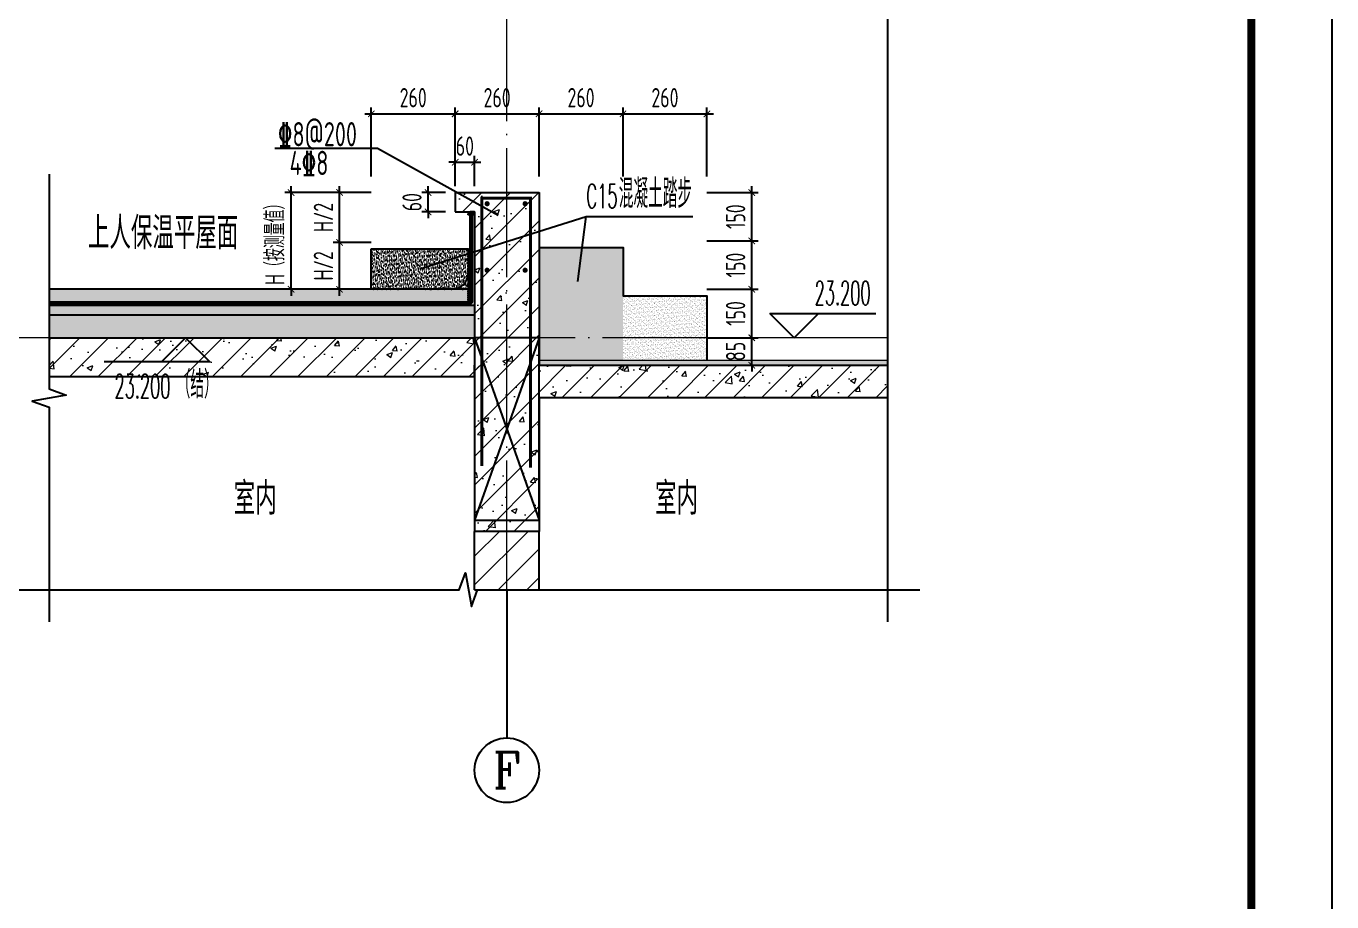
# Model space of a CAD drawing. Extents: x -1058961 to 23600, y -449123 to 2751847.
# Drawn here: x 18243 to 22289, y -22908 to -20195 of the extents above; entities that cross this region are included whole.
import ezdxf
from ezdxf.enums import TextEntityAlignment as Align

# ---------------------------------------------------------------- set-up
doc = ezdxf.new("R2010")
doc.units = 0
doc.header["$LTSCALE"] = 1000
doc.linetypes.add('DASH', pattern=[0.35, 0.25, -0.1])
doc.linetypes.add('DOTE', pattern=[2.42, 2, -0.2, 0.02, -0.2])
doc.layers.get('0').update_dxf_attribs({"linetype": 'CONTINUOUS'})
doc.layers.get('DEFPOINTS').update_dxf_attribs({"linetype": 'CONTINUOUS'})
for name, color, linetype in [('3-屋面构造层', 157, 'CONTINUOUS'), ('A-AXIS_TEXT', 7, 'CONTINUOUS'), ('AXIS', 3, 'CONTINUOUS'), ('DIM', 2, 'CONTINUOUS'), ('DIM_ELEV', 3, 'CONTINUOUS'), ('DIM_IDEN', 67, 'CONTINUOUS'), ('DIM_SYMB', 3, 'CONTINUOUS'), ('PUB_TEXT', 2, 'CONTINUOUS'), ('REIN', 6, 'CONTINUOUS'), ('S-大样-砼线', 7, 'CONTINUOUS'), ('S-引出线', 40, 'CONTINUOUS'), ('TEXT', 2, 'CONTINUOUS'), ('WALL', 5, 'CONTINUOUS'), ('yichutu', 7, 'CONTINUOUS'), ('立面-看线', 251, 'CONTINUOUS')]:
    doc.layers.add(name, color=color, linetype=linetype)
for name, color, linetype, lineweight in [('AXIS_TEXT', 7, 'CONTINUOUS', 20), ('DOTE', 19, 'DOTE', 9), ('PUB_HATCH', 8, 'CONTINUOUS', 9), ('图框', 9, 'CONTINUOUS', 18)]:
    doc.layers.add(name, color=color, linetype=linetype, lineweight=lineweight)
doc.styles.add('_TCH_AXIS', font='COMPLEX', dxfattribs={"bigfont": 'GBCBIG'})
doc.styles.add('_TCH_DIM', font='SIMPLEX.shx', dxfattribs={"width": 0.7, "bigfont": 'GBCBIG.shx'})
doc.styles.add('COMPLEX', font='COMPLEX')
doc.styles.add('DIM_FONT_T3', font='SIMPLEX', dxfattribs={"width": 0.705882, "bigfont": 'GBCBIG'})
doc.styles.add('TSSD_DIMENSION', font='Tssdeng.shx', dxfattribs={"width": 0.7, "bigfont": 'tssdchn.shx'})
doc.styles.add('TSSD_REIN', font='tssdeng.shx', dxfattribs={"width": 0.7, "height": 300, "bigfont": 'tssdchn.shx'})
doc.dimstyles.new('TSSD_20_20', dxfattribs={"dimtxt": 60, "dimasz": 20, "dimexe": 20, "dimexo": 50, "dimgap": 20, "dimtad": 1, "dimdec": 0, "dimzin": 0, "dimdsep": 46, "dimtxsty": 'TSSD_DIMENSION', "dimblk": 'ARCHTICK', "dimblk1": 'ARCHTICK', "dimblk2": 'ARCHTICK', "dimcen": 0, "dimdle": 20, "dimclrt": 7, "dimadec": 0, "dimazin": 0, "dimtfac": 1, "dimtdec": 0, "dimtix": 1, "dimtmove": 2, "dimatfit": 3, "dimfxl": 0, "dimtolj": 1, "dimtzin": 0, "dimarcsym": 0})
pattern_1 = [(45, (-668291.086, 135539.91), (-44.194174, 44.194174), []), (50, (-668291.09, 135539.91), (179.315046, -15.688034), [18.75, -206.25]), (355, (-668291.09, 135539.91), (-34.687833, 188.048033), [15, -165]), (100.4514, (-668276.14, 135538.6), (144.627345, 172.359886), [15.935047, -175.28553]), (46.1842, (-668291.09, 135589.9), (266.81026, -41.379754), [28.125, -309.375]), (96.6356, (-668268.85, 135586.46), (233.66568, 243.52947), [23.90257, -262.92825]), (351.1842, (-668291.1, 135589.9), (233.66549, 243.52965), [22.5, -247.5]), (21, (-668266.09, 135577.41), (149.226763, -100.654723), [18.75, -206.25]), (326, (-668266.09, 135577.41), (60.828833, 181.28751), [15, -165]), (71.4514, (-668253.65, 135569.02), (210.055657, 80.632624), [15.935047, -175.28553]), (37.5, (-668291.086, 135539.91), (3.039964, 83.2234635), [0, -163, 0, -167.5, 0, -165.625]), (7.5, (-668291.09, 135539.91), (65.767384, 98.602928), [0, -95.5, 0, -159.25, 0, -63.125]), (327.5, (-668346.836, 135539.91), (133.455609, -5.638718), [0, -62.5, 0, -195, 0, -258.75]), (317.5, (-668371.84, 135539.91), (145.796542, 25.026246), [0, -81.25, 0, -129.5, 0, -183.75])]

# ---------------------------------------------------------------- blocks, each defined once
blk = doc.blocks.new('GFDDDDRG')
at = {"layer": '图框'}
blk.add_lwpolyline([(923309.8, -107437), (923309.8, -159999.5), (893609.8, -159999.5), (893609.8, -107437)], close=True, dxfattribs=at)
blk.add_lwpolyline([(923309.8, -107437), (923309.8, -159999.5), (893609.8, -159999.5), (893609.8, -107437)], close=True, dxfattribs=at)
at = {"layer": '图框', "const_width": 50}
blk.add_lwpolyline([(894109.8, -159499.5), (922809.8, -159499.5), (922809.8, -108687), (894109.8, -108687)], close=True, dxfattribs=at)
blk = doc.blocks.new('yct-1051-594-26275-14850-25-1002.0')
at = {"layer": 'yichutu', "color": 7}
blk.add_lwpolyline([(0, 0), (0, 14850), (26275, 14850), (26275, 0)], close=True, dxfattribs=at)
blk = doc.blocks.new('_ArchTick')
at = {"color": 0, "linetype": 'ByBlock', "const_width": 0.15}
blk.add_lwpolyline([(-0.5, -0.5), (0.5, 0.5)], dxfattribs=at)
blk = doc.blocks.new('*D2323')
at = {"layer": 'DEFPOINTS', "color": 0}
for p in [(20325.9, -21160.4), (20491.8, -21160.4), (20325.9, -21245.4)]:
    blk.add_point(p, dxfattribs=at)
at = {"layer": 'DIM', "color": 0, "lineweight": -2}
for p, q in [((20375.9, -21160.4), (20511.8, -21160.4)), ((20491.8, -21160.4), (20491.8, -21140.4)), ((20491.8, -21245.4), (20491.8, -21160.4)), ((20375.9, -21245.4), (20511.8, -21245.4)), ((20491.8, -21245.4), (20491.8, -21265.4))]:
    blk.add_line(p, q, dxfattribs=at)
at = {"layer": 'DIM', "color": 0, "lineweight": -2, "xscale": 20, "yscale": 20, "zscale": 20}
for p, rotation in [((20491.8, -21160.4), 270), ((20491.8, -21245.4), 90)]:
    blk.add_blockref('_ArchTick', p, dxfattribs=dict(at, rotation=rotation))
at = {"layer": 'DIM', "color": 7, "insert": (20441.8, -21202.9), "char_height": 60, "attachment_point": 5, "rotation": 90, "style": 'TSSD_DIMENSION'}
blk.add_mtext('\\A1;85', dxfattribs=at)
blk = doc.blocks.new('*D2330')
at = {"layer": 'DEFPOINTS', "color": 0}
for p in [(19064.6, -20710.4), (19363, -20710.4), (19362.9, -21010.4)]:
    blk.add_point(p, dxfattribs=at)
at = {"layer": 'DIM', "color": 0, "lineweight": -2}
for p, q in [((19313, -20710.4), (19044.6, -20710.4)), ((19064.6, -20710.4), (19064.6, -20690.4)), ((19064.6, -21010.4), (19064.6, -20710.4)), ((19312.9, -21010.4), (19044.6, -21010.3)), ((19064.6, -21010.4), (19064.6, -21030.4))]:
    blk.add_line(p, q, dxfattribs=at)
at = {"layer": 'DIM', "color": 0, "lineweight": -2, "xscale": 20, "yscale": 20, "zscale": 20}
for p, rotation in [((19064.6, -20710.4), 269.9914374680386), ((19064.6, -21010.4), 89.99143746803853)]:
    blk.add_blockref('_ArchTick', p, dxfattribs=dict(at, rotation=rotation))
at = {"layer": 'DIM', "color": 7, "insert": (19014.6, -20860.3), "char_height": 60, "attachment_point": 5, "rotation": 89.9914, "style": 'TSSD_DIMENSION'}
blk.add_mtext('\\A1;H（按测量值）', dxfattribs=at)
blk = doc.blocks.new('*D2331')
at = {"layer": 'DEFPOINTS', "color": 0}
for p in [(19214.6, -20710.4), (19363, -20710.4), (19362.9, -20865.4)]:
    blk.add_point(p, dxfattribs=at)
at = {"layer": 'DIM', "color": 0, "lineweight": -2}
for p, q in [((19313, -20710.4), (19194.6, -20710.4)), ((19214.6, -20885.4), (19214.6, -20690.4)), ((19312.9, -20865.4), (19194.6, -20865.4))]:
    blk.add_line(p, q, dxfattribs=at)
at = {"layer": 'DIM', "color": 0, "lineweight": -2, "xscale": 20, "yscale": 20, "zscale": 20}
for p, rotation in [((19214.6, -20710.4), 89.99143746801619), ((19214.6, -20865.4), 269.9914374680162)]:
    blk.add_blockref('_ArchTick', p, dxfattribs=dict(at, rotation=rotation))
at = {"layer": 'DIM', "color": 7, "insert": (19164.6, -20787.9), "char_height": 60, "attachment_point": 5, "rotation": 89.9914, "style": 'TSSD_DIMENSION'}
blk.add_mtext('\\A1;H/2', dxfattribs=at)
blk = doc.blocks.new('*D2332')
at = {"layer": 'DEFPOINTS', "color": 0}
for p in [(19214.6, -20865.4), (19362.9, -20865.4), (19362.9, -21010.4)]:
    blk.add_point(p, dxfattribs=at)
at = {"layer": 'DIM', "color": 0, "lineweight": -2}
for p, q in [((19312.9, -20865.4), (19194.6, -20865.4)), ((19214.6, -21030.4), (19214.6, -20845.4)), ((19312.9, -21010.4), (19194.6, -21010.3))]:
    blk.add_line(p, q, dxfattribs=at)
at = {"layer": 'DIM', "color": 0, "lineweight": -2, "xscale": 20, "yscale": 20, "zscale": 20}
for p, rotation in [((19214.6, -20865.4), 89.99143746803242), ((19214.6, -21010.4), 269.9914374680324)]:
    blk.add_blockref('_ArchTick', p, dxfattribs=dict(at, rotation=rotation))
at = {"layer": 'DIM', "color": 7, "insert": (19164.6, -20937.9), "char_height": 60, "attachment_point": 5, "rotation": 89.9914, "style": 'TSSD_DIMENSION'}
blk.add_mtext('\\A1;H/2', dxfattribs=at)
blk = doc.blocks.new('*D2333')
at = {"layer": 'DEFPOINTS', "color": 0}
for p in [(20352.9, -20466.6), (20092.9, -20710.4), (20352.9, -20710.4)]:
    blk.add_point(p, dxfattribs=at)
at = {"layer": 'DIM', "color": 0, "lineweight": -2}
for p, q in [((20072.9, -20466.6), (20372.9, -20466.6)), ((20092.9, -20660.4), (20092.9, -20446.6)), ((20352.9, -20660.4), (20352.9, -20446.6))]:
    blk.add_line(p, q, dxfattribs=at)
at = {"layer": 'DIM', "color": 0, "lineweight": -2, "xscale": 20, "yscale": 20, "zscale": 20, "rotation": 180}
blk.add_blockref('_ArchTick', (20092.9, -20466.6), dxfattribs=at)
at = {"layer": 'DIM', "color": 0, "lineweight": -2, "xscale": 20, "yscale": 20, "zscale": 20}
blk.add_blockref('_ArchTick', (20352.9, -20466.6), dxfattribs=at)
at = {"layer": 'DIM', "color": 7, "insert": (20222.9, -20416.6), "char_height": 60, "attachment_point": 5, "style": 'TSSD_DIMENSION'}
blk.add_mtext('\\A1;260', dxfattribs=at)
blk = doc.blocks.new('*D2334')
at = {"layer": 'DEFPOINTS', "color": 0}
for p in [(20092.9, -20466.6), (19832.9, -20710.4), (20092.9, -20710.4)]:
    blk.add_point(p, dxfattribs=at)
at = {"layer": 'DIM', "color": 0, "lineweight": -2}
for p, q in [((19812.9, -20466.6), (20112.9, -20466.6)), ((19832.9, -20660.4), (19832.9, -20446.6)), ((20092.9, -20660.4), (20092.9, -20446.6))]:
    blk.add_line(p, q, dxfattribs=at)
at = {"layer": 'DIM', "color": 0, "lineweight": -2, "xscale": 20, "yscale": 20, "zscale": 20, "rotation": 180}
blk.add_blockref('_ArchTick', (19832.9, -20466.6), dxfattribs=at)
at = {"layer": 'DIM', "color": 0, "lineweight": -2, "xscale": 20, "yscale": 20, "zscale": 20}
blk.add_blockref('_ArchTick', (20092.9, -20466.6), dxfattribs=at)
at = {"layer": 'DIM', "color": 7, "insert": (19962.9, -20416.6), "char_height": 60, "attachment_point": 5, "style": 'TSSD_DIMENSION'}
blk.add_mtext('\\A1;260', dxfattribs=at)
blk = doc.blocks.new('*D2335')
at = {"layer": 'DEFPOINTS', "color": 0}
for p in [(19832.9, -20466.6), (19572.9, -20710.4), (19832.9, -20710.4)]:
    blk.add_point(p, dxfattribs=at)
at = {"layer": 'DIM', "color": 0, "lineweight": -2}
for p, q in [((19552.9, -20466.6), (19852.9, -20466.6)), ((19572.9, -20660.4), (19572.9, -20446.6)), ((19832.9, -20660.4), (19832.9, -20446.6))]:
    blk.add_line(p, q, dxfattribs=at)
at = {"layer": 'DIM', "color": 0, "lineweight": -2, "xscale": 20, "yscale": 20, "zscale": 20, "rotation": 180}
blk.add_blockref('_ArchTick', (19572.9, -20466.6), dxfattribs=at)
at = {"layer": 'DIM', "color": 0, "lineweight": -2, "xscale": 20, "yscale": 20, "zscale": 20}
blk.add_blockref('_ArchTick', (19832.9, -20466.6), dxfattribs=at)
at = {"layer": 'DIM', "color": 7, "insert": (19702.9, -20416.6), "char_height": 60, "attachment_point": 5, "style": 'TSSD_DIMENSION'}
blk.add_mtext('\\A1;260', dxfattribs=at)
blk = doc.blocks.new('*D2336')
at = {"layer": 'DEFPOINTS', "color": 0}
for p in [(19572.9, -20466.6), (19312.9, -20710.4), (19572.9, -20710.4)]:
    blk.add_point(p, dxfattribs=at)
at = {"layer": 'DIM', "color": 0, "lineweight": -2}
for p, q in [((19292.9, -20466.6), (19592.9, -20466.6)), ((19312.9, -20660.4), (19312.9, -20446.6)), ((19572.9, -20660.4), (19572.9, -20446.6))]:
    blk.add_line(p, q, dxfattribs=at)
at = {"layer": 'DIM', "color": 0, "lineweight": -2, "xscale": 20, "yscale": 20, "zscale": 20, "rotation": 180}
blk.add_blockref('_ArchTick', (19312.9, -20466.6), dxfattribs=at)
at = {"layer": 'DIM', "color": 0, "lineweight": -2, "xscale": 20, "yscale": 20, "zscale": 20}
blk.add_blockref('_ArchTick', (19572.9, -20466.6), dxfattribs=at)
at = {"layer": 'DIM', "color": 7, "insert": (19442.9, -20416.6), "char_height": 60, "attachment_point": 5, "style": 'TSSD_DIMENSION'}
blk.add_mtext('\\A1;260', dxfattribs=at)
blk = doc.blocks.new('*D2337')
at = {"layer": 'DEFPOINTS', "color": 0}
for p in [(20303, -20710.4), (20491.9, -20710.4), (20303, -20860.4)]:
    blk.add_point(p, dxfattribs=at)
at = {"layer": 'DIM', "color": 0, "lineweight": -2}
for p, q in [((20353, -20710.4), (20511.9, -20710.4)), ((20491.9, -20880.4), (20491.9, -20690.4)), ((20353, -20860.4), (20511.9, -20860.4))]:
    blk.add_line(p, q, dxfattribs=at)
at = {"layer": 'DIM', "color": 0, "lineweight": -2, "xscale": 20, "yscale": 20, "zscale": 20}
for p, rotation in [((20491.9, -20710.4), 89.99143746800853), ((20491.9, -20860.4), 269.9914374680085)]:
    blk.add_blockref('_ArchTick', p, dxfattribs=dict(at, rotation=rotation))
at = {"layer": 'DIM', "color": 7, "insert": (20441.9, -20785.4), "char_height": 60, "attachment_point": 5, "rotation": 89.9914, "style": 'TSSD_DIMENSION'}
blk.add_mtext('\\A1;150', dxfattribs=at)
blk = doc.blocks.new('*D2338')
at = {"layer": 'DEFPOINTS', "color": 0}
for p in [(20303, -20860.4), (20491.9, -20860.4), (20302.9, -21010.4)]:
    blk.add_point(p, dxfattribs=at)
at = {"layer": 'DIM', "color": 0, "lineweight": -2}
for p, q in [((20353, -20860.4), (20511.9, -20860.4)), ((20491.8, -21030.4), (20491.9, -20840.4)), ((20352.9, -21010.4), (20511.8, -21010.4))]:
    blk.add_line(p, q, dxfattribs=at)
at = {"layer": 'DIM', "color": 0, "lineweight": -2, "xscale": 20, "yscale": 20, "zscale": 20}
for p, rotation in [((20491.9, -20860.4), 89.99143746796419), ((20491.8, -21010.4), 269.9914374679641)]:
    blk.add_blockref('_ArchTick', p, dxfattribs=dict(at, rotation=rotation))
at = {"layer": 'DIM', "color": 7, "insert": (20441.8, -20935.4), "char_height": 60, "attachment_point": 5, "rotation": 89.9914, "style": 'TSSD_DIMENSION'}
blk.add_mtext('\\A1;150', dxfattribs=at)
blk = doc.blocks.new('*D2339')
at = {"layer": 'DEFPOINTS', "color": 0}
for p in [(20302.9, -21010.4), (20491.8, -21010.4), (20302.9, -21160.4)]:
    blk.add_point(p, dxfattribs=at)
at = {"layer": 'DIM', "color": 0, "lineweight": -2}
for p, q in [((20491.8, -21180.4), (20491.8, -20990.4)), ((20352.9, -21010.4), (20511.8, -21010.4)), ((20352.9, -21160.4), (20511.8, -21160.4))]:
    blk.add_line(p, q, dxfattribs=at)
at = {"layer": 'DIM', "color": 0, "lineweight": -2, "xscale": 20, "yscale": 20, "zscale": 20}
for p, rotation in [((20491.8, -21010.4), 89.991437468004), ((20491.8, -21160.4), 269.991437468004)]:
    blk.add_blockref('_ArchTick', p, dxfattribs=dict(at, rotation=rotation))
at = {"layer": 'DIM', "color": 7, "insert": (20441.8, -21085.4), "char_height": 60, "attachment_point": 5, "rotation": 89.9914, "style": 'TSSD_DIMENSION'}
blk.add_mtext('\\A1;150', dxfattribs=at)
blk = doc.blocks.new('*D2342')
at = {"layer": 'DEFPOINTS', "color": 0}
for p in [(19489.1, -20710.4), (19592.9, -20710.4), (19592.9, -20770.4)]:
    blk.add_point(p, dxfattribs=at)
at = {"layer": 'DIM', "color": 0, "lineweight": -2}
for p, q in [((19542.9, -20710.4), (19469.1, -20710.4)), ((19489.1, -20710.4), (19489.1, -20690.4)), ((19489.1, -20770.4), (19489.1, -20710.4)), ((19542.9, -20770.4), (19469.1, -20770.4)), ((19489.1, -20770.4), (19489.1, -20790.4))]:
    blk.add_line(p, q, dxfattribs=at)
at = {"layer": 'DIM', "color": 0, "lineweight": -2, "xscale": 20, "yscale": 20, "zscale": 20}
for p, rotation in [((19489.1, -20710.4), 270), ((19489.1, -20770.4), 90)]:
    blk.add_blockref('_ArchTick', p, dxfattribs=dict(at, rotation=rotation))
at = {"layer": 'DIM', "color": 7, "insert": (19439.1, -20740.4), "char_height": 60, "attachment_point": 5, "rotation": 90, "style": 'TSSD_DIMENSION'}
blk.add_mtext('\\A1;60', dxfattribs=at)
blk = doc.blocks.new('*D2343')
at = {"layer": 'DEFPOINTS', "color": 0}
for p in [(19632.9, -20616.6), (19572.9, -20740.4), (19632.9, -20740.4)]:
    blk.add_point(p, dxfattribs=at)
at = {"layer": 'DIM', "color": 0, "lineweight": -2}
for p, q in [((19572.9, -20616.6), (19552.9, -20616.6)), ((19572.9, -20690.4), (19572.9, -20596.6)), ((19572.9, -20616.6), (19632.9, -20616.6)), ((19632.9, -20690.4), (19632.9, -20596.6)), ((19632.9, -20616.6), (19652.9, -20616.6))]:
    blk.add_line(p, q, dxfattribs=at)
at = {"layer": 'DIM', "color": 0, "lineweight": -2, "xscale": 20, "yscale": 20, "zscale": 20}
blk.add_blockref('_ArchTick', (19572.9, -20616.6), dxfattribs=at)
at = {"layer": 'DIM', "color": 0, "lineweight": -2, "xscale": 20, "yscale": 20, "zscale": 20, "rotation": 180}
blk.add_blockref('_ArchTick', (19632.9, -20616.6), dxfattribs=at)
at = {"layer": 'DIM', "color": 7, "insert": (19602.9, -20566.6), "char_height": 60, "attachment_point": 5, "style": 'TSSD_DIMENSION'}
blk.add_mtext('\\A1;60', dxfattribs=at)
blk = doc.blocks.new('_AXISO')
blk.add_circle((0, 0), 0.5)
at = {"layer": 'A-AXIS_TEXT', "style": 'COMPLEX', "width": 1.041667}
blk.add_attdef('A', text='', height=0.56, dxfattribs=at).set_placement((-0.25, -0.28), (0.25, -0.28), align=Align.FIT)
blk = doc.blocks.new('20210809.04175823')
at = {"layer": 'REIN', "const_width": 9}
blk.add_lwpolyline([(87795.5, 66684), (87795.5, 67513.4), (87946.6, 67513.4), (87946.6, 66678.4)], dxfattribs=at)
at = {"layer": 'REIN', "const_width": 8}
for points in [[(87808.2, 67496.1, 1), (87816.2, 67496.1, 1)], [(87926, 67496.1, 1), (87934, 67496.1, 1)], [(87808.2, 67290.1, 1), (87816.2, 67290.1, 1)], [(87926, 67290.1, 1), (87934, 67290.1, 1)]]:
    blk.add_lwpolyline(points, format="xyb", close=True, dxfattribs=at)
at = {"layer": 'S-大样-砼线'}
for p, q in [((87773.3, 67080.9), (87973.3, 66515.9)), ((87973.3, 67080.9), (87773.3, 66515.9))]:
    blk.add_line(p, q, dxfattribs=at)
blk.add_lwpolyline([(87973.3, 67080.9), (87773.3, 67080.9), (87773.3, 66515.9), (87973.3, 66515.9)], close=True, dxfattribs=at)
at = {"layer": 'S-引出线'}
blk.add_lwpolyline([(87846.2, 67460.1), (87472.9, 67667.2), (87154.5, 67667.2)], dxfattribs=at)
at = {"layer": 'TEXT', "style": 'TSSD_REIN', "width": 0.7}
for s, p in [('%%1328@200', (87164, 67674.1)), ('4%%1328', (87200.1, 67585))]:
    blk.add_text(s, height=75, rotation=0, dxfattribs=at).set_placement(p)

msp = doc.modelspace()

# ---------------------------------------------------------------- hatches: boundary and pattern name
at = {"layer": '3-屋面构造层'}
h = msp.add_hatch(dxfattribs=at)
h.set_pattern_fill('隔热材料01', color=256, scale=7.692308, style=0)
h.set_pattern_definition([(270, (-1959277.1672, -907059.885), (3.846153863, -7e-16), [0.385980771, -3.460173092]), (270, (-1959280.0486, -907059.885), (3.846153863, -7e-16), [0.385980771, -3.460173092]), (90, (-1959278.0862, -907062.495), (-3.846153863, 2e-16), [0.385980771, -3.460173092]), (90, (-1959279.1297, -907062.495), (-3.846153863, 2e-16), [0.385980771, -3.460173092]), (180, (-1959276.684, -907063.113), (-5e-16, -3.846153863), [3.848019248, 0.0018653846]), (135, (-1959277.7575, -907062.92), (2e-16, 3.8461441747), [0.328307694, -5.110980792]), (116.56505, (-1959274.1435, -907062.688), (8.6793e-06, 3.8461487416), [0.215769232, -8.384500037]), (116.56505, (-1959277.9897, -907062.688), (8.6793e-06, 3.8461487416), [0.215769232, -8.384500037]), (153.43495, (-1959273.5254, -907063.113), (-8.6793e-06, 3.8461487416), [0.431538463, -8.168730805]), (153.43495, (-1959277.3716, -907063.113), (-8.6793e-06, 3.8461487416), [0.431538463, -8.168730805]), (63.43495, (-1959274.24, -907062.109), (-8.6793e-06, 3.8461487416), [2.054923086, -6.5453461826]), (63.43495, (-1959278.0862, -907062.109), (-8.6793e-06, 3.8461487416), [2.054923086, -6.5453461826]), (116.56505, (-1959273.321, -907059.885), (8.6793e-06, 3.8461487416), [0.215769232, -8.384500037]), (116.56505, (-1959277.1672, -907059.885), (8.6793e-06, 3.8461487416), [0.215769232, -8.384500037]), (135, (-1959277.2637, -907059.692), (2e-16, 3.8461441747), [0.328307694, -5.110980792]), (153.43495, (-1959273.6497, -907059.46), (-8.6793e-06, 3.8461487416), [0.431538463, -8.168730805]), (153.43495, (-1959277.496, -907059.46), (-8.6793e-06, 3.8461487416), [0.431538463, -8.168730805]), (45, (-1959279.9521, -907059.692), (2e-16, 3.8461441747), [0.328307694, -5.110980792]), (63.43495, (-1959276.2025, -907059.885), (-8.6793e-06, 3.8461487416), [0.215769232, -8.384500037]), (63.43495, (-1959280.0486, -907059.885), (-8.6793e-06, 3.8461487416), [0.215769232, -8.384500037]), (26.56505, (-1959275.874, -907059.46), (8.6793e-06, 3.8461487416), [0.431538463, -8.168730805]), (26.56505, (-1959279.72, -907059.46), (8.6793e-06, 3.8461487416), [0.431538463, -8.168730805]), (116.56505, (-1959275.2835, -907062.109), (8.6793e-06, 3.8461487416), [2.054923086, -6.5453461826]), (116.56505, (-1959279.1297, -907062.109), (8.6793e-06, 3.8461487416), [2.054923086, -6.5453461826]), (45, (-1959279.4583, -907062.92), (2e-16, 3.8461441747), [0.328307694, -5.110980792]), (63.43495, (-1959275.38, -907062.688), (-8.6793e-06, 3.8461487416), [0.215769232, -8.384500037]), (63.43495, (-1959279.2261, -907062.688), (-8.6793e-06, 3.8461487416), [0.215769232, -8.384500037]), (26.56505, (-1959275.998, -907063.113), (8.6793e-06, 3.8461487416), [0.431538463, -8.168730805]), (26.56505, (-1959279.8443, -907063.113), (8.6793e-06, 3.8461487416), [0.431538463, -8.168730805])])
edge = h.paths.add_edge_path()
edge.add_arc((19622.15, -20779.61), 9.23, 90, 180, ccw=False)
edge.add_line((19622.15, -20770.38), (19632.91, -20770.38))
edge.add_line((19632.91, -20770.38), (19632.91, -20779.61))
edge.add_line((19632.91, -20779.61), (19612.91, -20779.61))
h = msp.add_hatch(dxfattribs=at)
h.set_pattern_fill('混凝土', color=256, scale=5, angle=-1.14576, style=0)
h.set_pattern_definition([(48.8542372, (-2042038.652, -951151.746), (35.7930991, -3.8540962), [3.75, -41.25]), (353.8542372, (-2042038.65, -951151.746), (-6.18413784, 37.7408106), [3, -33]), (99.3056372, (-2042035.67, -951152.067), (29.6089874, 33.88669106), [3.1870095, -35.0571056]), (45.0384372, (-2042038.45, -951141.748), (53.1858973, -9.3413237), [5.625, -61.875]), (95.4898372, (-2042034.02, -951142.526), (47.6977146, 47.7616795), [4.7805144, -52.58565]), (350.0384372, (-2042038.45, -951141.75), (47.6976773, 47.7617167), [4.5, -49.5]), (19.8542372, (-2042033.503, -951144.347), (29.43684693, -20.72370726), [3.75, -41.25]), (324.8542372, (-2042033.503, -951144.347), (12.88833923, 36.00698624), [3, -33]), (70.3056372, (-2042031.05, -951146.074), (42.32519773, 15.28324586), [3.1870095, -35.0571056]), (36.35423716, (-2042038.652, -951151.746), (0.9406985, 16.62920733), [0, -32.6, 0, -33.5, 0, -33.125]), (6.3542372, (-2042038.652, -951151.746), (13.54517982, 19.45362572), [0, -19.1, 0, -31.85, 0, -12.625]), (326.35423716, (-2042049.8, -951151.523), (26.66323482, -1.66123381), [0, -12.5, 0, -39, 0, -51.75]), (316.3542372, (-2042054.798, -951151.423), (29.25356332, 4.4211788), [0, -16.25, 0, -25.9, 0, -36.75])])
h.paths.add_polyline_path([(18314.63, -21050.38), (18314.63, -21010.38), (19612.91, -21010.38), (19612.91, -21050.38)])
h = msp.add_hatch(dxfattribs=at)
h.set_pattern_fill('隔热材料03', color=256, scale=12.5, style=0)
h.set_pattern_definition([(113.578, (-2459694.4972, -532747.0167), (-0.0086926214, 6.2699620763), [1.075, -0.5693125, 2.8375, -0.5693125, 1.075, -0.6825]), (66.42, (-2459692.8602, -532747.0167), (2.7277878508, 6.04248e-05), [1.075, -0.5693125, 2.840375, -0.5693125, 1.075, -0.6825]), (180, (-2459692.86, -532747.0167), (0, 6.25), [1.636625, -1.0910625]), (180, (-2459694.224, -532741.3917), (0, 6.25), [1.636625, -1.0910625]), (90, (-2459692.4285, -532746.0275), (2.72775, 2e-16), [0.52175, -5.72825]), (90, (-2459693.7923, -532742.9025), (2.72775, 2e-16), [0.52175, -5.72825]), (90, (-2459694.9285, -532746.0275), (2.72775, 2e-16), [0.52175, -5.72825]), (90, (-2459696.2923, -532742.9025), (2.72775, 2e-16), [0.52175, -5.72825])])
edge = h.paths.add_edge_path()
edge.add_line((19619.16, -21010.38), (19619.16, -21046.33))
edge.add_arc((19612.91, -21046.33), 6.25, -90, 0, ccw=False)
edge.add_line((19612.91, -21052.58), (19612.91, -21010.38))
edge.add_line((19612.91, -21010.38), (19619.16, -21010.38))
h = msp.add_hatch(dxfattribs=at)
h.set_pattern_fill('焦渣矿渣', color=256, scale=4, angle=-1.14576, style=0)
h.set_pattern_definition([(358.85423716, (-2042038.652, -951141.746), (8.27546507, 13.69326162), [1.6, -14.4]), (298.85423716, (-2042038.652, -951141.746), (15.99644496, -0.32013217), [1.6, -14.4]), (238.85423716, (-2042037.052, -951141.778), (7.72097989, -14.01339379), [1.6, -14.4]), (268.8542372, (-2042032.253, -951141.874), (15.83683295, -8.3183365), [2.4, -11.456]), (268.8542372, (-2042030.653, -951141.906), (15.83683295, -8.3183365), [2.4, -11.456]), (268.8542372, (-2042029.054, -951141.938), (15.83683295, -8.3183365), [2.4, -11.456])])
h.paths.add_polyline_path([(18314.63, -21090.38), (18314.63, -21060.38), (19632.91, -21060.38), (19632.91, -21090.38)])
h = msp.add_hatch(dxfattribs=at)
h.set_pattern_fill('加气混凝土', color=256, scale=5, style=0)
h.set_pattern_definition([(0, (-2042020.95, -951170.046), (30, 60), [0, -60]), (0, (-2042056.05, -951178.146), (30, 60), [0, -60]), (0, (-2042036.55, -951178.746), (30, 60), [0, -60]), (0, (-2042015.25, -951161.046), (30, 60), [0, -60]), (0, (-2042040.15, -951181.746), (30, 60), [0, -60]), (0, (-2042009.25, -951123.246), (30, 60), [0, -60]), (0, (-2042027.55, -951128.046), (30, 60), [0, -60]), (0, (-2042017.95, -951135.546), (30, 60), [0, -60]), (0, (-2042066.85, -951136.746), (30, 60), [0, -60]), (0, (-2042037.45, -951139.446), (30, 60), [0, -60]), (0, (-2042048.85, -951154.746), (30, 60), [0, -60]), (0, (-2042048.25, -951177.246), (30, 60), [0, -60]), (0, (-2042025.75, -951179.646), (30, 60), [0, -60]), (0, (-2042009.25, -951153.246), (30, 60), [0, -60]), (0, (-2042065.35, -951162.546), (30, 60), [0, -60]), (0, (-2042060.25, -951152.346), (30, 60), [0, -60]), (0, (-2042036.85, -951156.546), (30, 60), [0, -60]), (0, (-2042045.25, -951165.246), (30, 60), [0, -60]), (0, (-2042050.05, -951145.446), (30, 60), [0, -60]), (0, (-2042042.55, -951122.946), (30, 60), [0, -60]), (0, (-2042062.95, -951175.146), (30, 60), [0, -60]), (0, (-2042029.95, -951135.246), (30, 60), [0, -60]), (0, (-2042057.85, -951134.346), (30, 60), [0, -60]), (0, (-2042062.65, -951126.546), (30, 60), [0, -60]), (130.601294, (-2042012.9373, -951142.0314), (-149.999998343, 180.000000787), [2.6341554, -1103.7111]), (18.4349488, (-2042017.223, -951140.889), (149.999999447, 59.999999557), [2.710524, -376.76279]), (90, (-2042017.223, -951143.46), (30, 60), [2.5714284, -117.428565]), (161.565051, (-2042014.652, -951144.317), (-150.000000755, 59.999995527), [2.710524, -376.76279]), (53.1301023, (-2042014.652, -951144.317), (30.000000057, 59.99999997), [2.857143, -297.14285]), (135, (-2042012.366, -951174.889), (-30.00000363, 59.99999594), [2.424366, -167.28126]), (45, (-2042015.794, -951174.889), (29.9999998, 59.99999976), [2.424366, -167.28126]), (135, (-2042014.08, -951176.603), (-30.00000363, 59.99999594), [2.424366, -167.28126]), (45, (-2042014.08, -951176.603), (29.9999998, 59.99999976), [2.424366, -167.28126]), (116.565051, (-2042041.223, -951134.603), (-5.2e-06, 119.9999967), [3.1943826, -63.88765]), (180, (-2042042.65, -951131.746), (-30, 60), [3.4285716, -56.571425]), (63.4349488, (-2042047.51, -951134.603), (3e-07, 119.9999994), [3.1943826, -63.88765]), (116.565051, (-2042046.08, -951137.46), (-5.2e-06, 119.9999967), [3.1943826, -63.88765]), (0, (-2042046.08, -951137.46), (30, 60), [3.4285716, -56.571425]), (63.4349488, (-2042042.65, -951137.46), (3e-07, 119.9999994), [3.1943826, -63.88765]), (107.102728, (-2042018.6516, -951154.8886), (-89.9999965592, 300.000000484), [3.8861346, -1628.29025]), (143.972626, (-2042019.7945, -951151.1743), (-569.999992774, 419.999999525), [3.8861346, -812.202]), (180, (-2042022.94, -951148.89), (-30, 60), [3.7142856, -56.28571]), (36.0273733, (-2042029.7945, -951151.1743), (569.999995788, 419.999995472), [3.8861346, -812.202]), (71.5650511, (-2042030.937, -951154.603), (90.000000462, 299.999999483), [3.6140316, -375.85928]), (107.102728, (-2042029.7945, -951158.3171), (-89.9999965592, 300.000000484), [3.8861346, -1628.29025]), (143.972626, (-2042026.6516, -951160.603), (-569.999992774, 419.999999525), [3.8861346, -812.202]), (0, (-2042026.65, -951160.6), (30, 60), [3.7142856, -56.28571]), (36.0273733, (-2042022.9373, -951160.603), (569.999995788, 419.999995472), [3.8861346, -812.202]), (71.5650511, (-2042019.794, -951158.317), (90.000000462, 299.999999483), [3.6140316, -375.85928]), (150.255118, (-2042018.08, -951126.8886), (-90.000000213, 59.999999257), [2.303502, -481.43196]), (90, (-2042020.08, -951128.03), (30, 60), [2.2857144, -117.714275]), (29.7448813, (-2042020.08, -951128.0314), (90.000000053, 59.99999972), [2.303502, -481.43196]), (116.565051, (-2042032.08, -951169.46), (-5.2e-06, 119.9999967), [3.1943826, -63.88765]), (168.690067, (-2042033.509, -951166.603), (-270.0000002, 59.999998494), [2.9137254, -608.96855]), (41.1859251, (-2042038.6516, -951168.0314), (749.999995456, 659.999994229), [3.0371844, -1272.5802]), (90, (-2042038.652, -951170.89), (30, 60), [2.857143, -117.14285]), (138.814074, (-2042036.366, -951172.8886), (-749.999986669, 660.0000042036), [3.0371844, -1272.5802]), (16.6992442, (-2042036.366, -951172.8886), (989.9999925516, 299.9999968578), [2.982945, -1249.85375]), (60.9453959, (-2042033.5088, -951172.0314), (29.9999999204, 59.9999994693), [2.9416086, -1232.53395]), (109.983106, (-2042057.223, -951144.3171), (-150.000000565, 419.9999988885), [3.3442002, -1401.21975]), (155.556045, (-2042058.366, -951141.1743), (-390.0000014866, 179.9999962603), [3.4522986, -1446.51315]), (24.4439547, (-2042064.6516, -951141.1743), (390.0000001945, 179.9999991342), [3.4522986, -1446.51315]), (70.0168934, (-2042065.7945, -951144.3171), (150.0000004522, 419.999998958), [3.3442002, -1401.21975]), (109.983106, (-2042064.6516, -951147.46), (-150.000000565, 419.9999988885), [3.3442002, -1401.21975]), (160.016893, (-2042061.509, -951148.603), (-150.000000088, 59.999997267), [3.3442002, -698.93775]), (19.9831065, (-2042061.509, -951148.603), (149.999999176, 59.999999905), [3.3442002, -698.93775]), (70.0168934, (-2042058.366, -951147.46), (150.0000004522, 419.999998958), [3.3442002, -1401.21975]), (122.005383, (-2042034.9373, -951149.746), (-30.000004026, 59.999996937), [2.6954232, -563.3434]), (18.4349488, (-2042038.937, -951148.317), (149.999999447, 59.999999557), [2.710524, -376.76279]), (90, (-2042038.937, -951150.89), (30, 60), [2.5714284, -117.428565]), (161.565051, (-2042036.366, -951151.746), (-150.000000755, 59.999995527), [2.710524, -376.76279]), (54.4623222, (-2042036.366, -951151.7457), (209.9999996957, 299.9999995506), [2.457807, -1029.82115]), (116.565051, (-2042052.366, -951164.317), (-5.2e-06, 119.9999967), [3.1943826, -63.88765]), (180, (-2042053.794, -951161.46), (-30, 60), [3.142857, -56.85714]), (59.0362434, (-2042058.6516, -951164.317), (30.000000098, 59.999999709), [3.3319728, -696.3822]), (120.963756, (-2042056.9373, -951167.1743), (-30.0000041, 59.999997245), [3.3319728, -696.3822]), (0, (-2042056.94, -951167.174), (30, 60), [3.142857, -56.85714]), (63.4349488, (-2042053.794, -951167.174), (3e-07, 119.9999994), [3.1943826, -63.88765])])
edge = h.paths.add_edge_path()
edge.add_line((19632.91, -21160.38), (18314.63, -21160.38))
edge.add_line((18314.63, -21160.38), (18314.63, -21130.38))
edge.add_line((18314.63, -21130.38), (19632.91, -21130.38))
edge.add_line((19632.91, -21130.38), (19632.91, -21160.38))
at = {"layer": 'PUB_HATCH'}
h = msp.add_hatch(dxfattribs=at)
h.set_pattern_fill('钢筋混凝土', color=256, scale=25, style=0)
h.set_pattern_definition(pattern_1)
h.paths.add_polyline_path([(19572.91, -20770.38), (19632.91, -20770.38), (19832.91, -20710.38), (19572.91, -20710.38)])
h = msp.add_hatch(dxfattribs=at)
h.set_pattern_fill('钢筋混凝土', color=256, scale=25, style=0)
h.set_pattern_definition(pattern_1)
h.paths.add_polyline_path([(19832.91, -20710.38), (19632.91, -20770.38), (19632.91, -21160.38), (19699.58, -21200.38), (19832.91, -21160.38)])
h = msp.add_hatch(dxfattribs=at)
h.set_pattern_fill('钢筋混凝土', color=256, scale=25, style=0)
h.set_pattern_definition(pattern_1)
h.paths.add_polyline_path([(18314.63, -21280.38), (19632.91, -21280.38), (19699.58, -21200.38), (19632.91, -21160.38), (18314.63, -21160.38)])
h = msp.add_hatch(dxfattribs=at)
h.set_pattern_fill('钢筋混凝土', color=256, scale=25, style=0)
h.set_pattern_definition(pattern_1)
h.paths.add_polyline_path([(19699.58, -21200.38), (19632.91, -21280.38), (19632.91, -21245.38), (19766.25, -21278.71), (19832.91, -21245.38), (19832.91, -21160.38)])
h = msp.add_hatch(dxfattribs=at)
h.set_pattern_fill('钢筋混凝土', color=256, scale=25, style=0)
h.set_pattern_definition(pattern_1)
h.paths.add_polyline_path([(19766.25, -21278.71), (19632.91, -21245.38), (19632.91, -21760.38), (19832.91, -21760.38), (19832.91, -21345.38)])
h = msp.add_hatch(dxfattribs=at)
h.set_pattern_fill('钢筋混凝土', color=256, scale=25, style=0)
h.set_pattern_definition(pattern_1)
h.paths.add_polyline_path([(19766.25, -21278.71), (19832.91, -21345.38), (20912.92, -21345.38), (20912.92, -21245.38), (19832.91, -21245.38)])
h = msp.add_hatch(dxfattribs=at)
h.set_pattern_fill('普通砖', color=256, scale=25, style=0)
h.set_pattern_definition([(45, (-668291.086, 135584.79), (-44.1941915, 44.1941915), [])])
h.paths.add_polyline_path([(19832.92, -21941.14), (19832.92, -21760.38), (19632.92, -21760.38), (19632.92, -21941.14)])
at = {"layer": '立面-看线'}
h = msp.add_hatch(dxfattribs=at)
h.set_pattern_fill('碎沙', color=256, scale=4)
h.set_pattern_definition([(37.5, (-781740.325, -406322.3325), (-0.32000626, 9.78826475), [0, -7.7216, 0, -8.636, 0, -8.255]), (7.5, (-781740.325, -406322.333), (8.99046566, 14.33650201), [0, -4.1656, 0, -6.9596, 0, -2.667]), (327.5, (-781746.5735, -406322.3325), (15.819847405, 0.02874369), [0, -2.54, 0, -9.144, 0, -11.938]), (317.5, (-781746.574, -406322.333), (15.27112905, 4.45858647), [0, -1.27, 0, -5.9944, 0, -6.858])])
edge = h.paths.add_edge_path()
edge.add_line((19612.91, -21010.38), (19612.91, -20885.37))
edge.add_line((19612.91, -20885.37), (19312.91, -20885.37))
edge.add_line((19312.91, -20885.37), (19312.91, -21010.38))
edge.add_line((19312.91, -21010.38), (19612.91, -21010.38))
h = msp.add_hatch(dxfattribs=at)
h.set_pattern_fill('碎沙', color=256, scale=4)
h.set_pattern_definition([(37.5, (-781300.325, -406244.666), (-0.32000626, 9.78826475), [0, -7.7216, 0, -8.636, 0, -8.255]), (7.5, (-781300.325, -406244.666), (8.99046566, 14.33650201), [0, -4.1656, 0, -6.9596, 0, -2.667]), (327.5, (-781306.5735, -406244.666), (15.819847405, 0.02874369), [0, -2.54, 0, -9.144, 0, -11.938]), (317.5, (-781306.574, -406244.666), (15.27112905, 4.45858647), [0, -1.27, 0, -5.9944, 0, -6.858])])
edge = h.paths.add_edge_path()
edge.add_line((20092.91, -21230.38), (20092.91, -20880.38))
edge.add_line((20092.91, -20880.38), (19832.91, -20880.38))
edge.add_line((19832.91, -20885.38), (19832.91, -21210.38))
edge.add_line((19832.91, -21230.38), (20092.14, -21230.38))
h = msp.add_hatch(dxfattribs=at)
h.set_pattern_fill('碎沙', color=256, scale=4)
h.set_pattern_definition([(37.5, (-780960.325, -406483.999), (-0.32000626, 9.78826475), [0, -7.7216, 0, -8.636, 0, -8.255]), (7.5, (-780960.325, -406483.999), (8.99046566, 14.33650201), [0, -4.1656, 0, -6.9596, 0, -2.667]), (327.5, (-780966.5735, -406483.999), (15.819847405, 0.02874369), [0, -2.54, 0, -9.144, 0, -11.938]), (317.5, (-780966.574, -406483.999), (15.27112905, 4.45858647), [0, -1.27, 0, -5.9944, 0, -6.858])])
h.paths.add_polyline_path([(20352.91, -21230.38), (20352.91, -21030.38), (20092.91, -21030.38), (20092.91, -21230.38)])
h = msp.add_hatch(dxfattribs=at)
h.set_pattern_fill('HONEY', color=256, scale=7)
h.set_pattern_definition([(0, (-2758939.925, -1322684.012), (16.66875, 9.623705), [11.1125, -22.225]), (120, (-2758939.925, -1322684.012), (-16.66874801, 9.62370845), [11.1125, -22.225]), (60, (-2758939.925, -1322684.012), (1.99e-06, 19.24741345), [-22.225, 11.1125])])
h.paths.add_polyline_path([(19632.91, -21130.38), (18314.63, -21130.38), (18314.63, -21090.38), (19632.91, -21090.38)])
h = msp.add_hatch(dxfattribs=at)
h.set_pattern_fill('HONEY', color=256, scale=7)
h.set_pattern_definition([(0, (-781516.354, -406607.332), (16.66875, 9.623705), [11.1125, -22.225]), (120, (-781516.354, -406607.332), (-16.66874801, 9.62370845), [11.1125, -22.225]), (60, (-781516.354, -406607.332), (1.99e-06, 19.24741345), [-22.225, 11.1125])])
h.paths.add_polyline_path([(20912.92, -21245.38), (20912.92, -21230.38), (19832.91, -21230.38), (19832.91, -21245.38)])

# ---------------------------------------------------------------- linework, layer by layer
at = {"layer": '3-屋面构造层'}
for p, q in [((19619.16, -21010.38), (18314.63, -21010.38)), ((19612.91, -21010.38), (19612.91, -21052.58)), ((19612.93, -21050.38), (18314.63, -21050.38)), ((19632.91, -21060.38), (18314.63, -21060.38)), ((19632.91, -21090.38), (18314.63, -21090.38))]:
    msp.add_line(p, q, dxfattribs=at)
at = {"layer": '3-屋面构造层', "color": 251, "linetype": 'DASH', "ltscale": 0.05, "const_width": 2.5}
msp.add_lwpolyline([(19497.91, -21057.58), (19612.91, -21057.58, 0.4142136), (19624.16, -21046.33), (19624.16, -20779.61)], format="xyb", dxfattribs=at)
at = {"layer": '3-屋面构造层', "color": 251}
for points in [[(19497.91, -21055.08), (19612.91, -21055.08, 0.4142136), (19621.66, -21046.33), (19621.66, -20779.61)], [(19497.91, -21052.58), (19612.91, -21052.58, 0.4142136), (19619.16, -21046.33), (19619.16, -20779.61)], [(19497.91, -21056.33), (19612.91, -21056.33, 0.4142136), (19622.91, -21046.33), (19622.91, -20779.61), (19625.41, -20779.61), (19625.41, -21046.33, -0.4142136), (19612.91, -21058.83), (19497.91, -21058.83)]]:
    msp.add_lwpolyline(points, format="xyb", dxfattribs=at)
at = {"layer": '3-屋面构造层', "ltscale": 0.8}
msp.add_lwpolyline([(19612.91, -20779.61, -0.4142136), (19622.15, -20770.38), (19632.91, -20770.38), (19632.91, -20779.61), (19612.91, -20779.61)], format="xyb", dxfattribs=at)
at = {"layer": '3-屋面构造层', "color": 251, "linetype": 'DASH', "ltscale": 0.05, "const_width": 2.5}
for points in [[(19484.02, -21057.58), (18314.63, -21057.58)], [(19497.91, -21053.83), (19484.02, -21057.58)]]:
    msp.add_lwpolyline(points, dxfattribs=at)
at = {"layer": '3-屋面构造层', "color": 251}
for points in [[(19484.02, -21056.33), (18314.63, -21056.33)], [(18314.63, -21058.83), (19484.02, -21058.83)], [(19497.36, -21052.72), (19483.46, -21056.47)], [(19484.58, -21058.7), (19498.47, -21054.95)]]:
    msp.add_lwpolyline(points, dxfattribs=at)
at = {"layer": '3-屋面构造层'}
msp.add_arc((19562.91, -20960.38), 50, 270, 360, dxfattribs=at)
at = {"layer": 'AXIS'}
msp.add_line((19732.94, -21941.14), (19732.94, -22400.53), dxfattribs=at)
at = {"layer": 'DIM_ELEV', "color": 3}
for p, q in [((20623.31, -21160.38), (20548.31, -21085.38)), ((20548.31, -21085.38), (20876.31, -21085.38)), ((20623.31, -21160.38), (20698.31, -21085.38)), ((18737.76, -21160.38), (18662.76, -21235.38)), ((18737.76, -21160.38), (18812.76, -21235.38)), ((18812.76, -21235.38), (18484.76, -21235.38))]:
    msp.add_line(p, q, dxfattribs=at)
at = {"layer": 'DIM_IDEN'}
for p, q in [((19463.63, -20947.26), (19979.16, -20784.96)), ((19953.43, -20986.27), (19979.16, -20784.96)), ((19979.16, -20784.96), (20309.75, -20784.96))]:
    msp.add_line(p, q, dxfattribs=at)
at = {"layer": 'DIM_SYMB'}
for points in [[(20912.92, -17740.27), (20912.92, -19862.58), (20965.42, -19881.69), (20860.42, -19900.2), (20912.92, -19918.83), (20912.92, -22041.14)], [(18314.63, -20653.12), (18314.63, -21319.01), (18367.13, -21338.11), (18262.13, -21356.63), (18314.63, -21375.26), (18314.63, -22041.14)], [(18214.63, -21941.14), (19585.65, -21941.14), (19604.76, -21888.64), (19623.27, -21993.64), (19641.9, -21941.14), (21012.92, -21941.14)]]:
    msp.add_lwpolyline(points, dxfattribs=at)
at = {"layer": 'DOTE', "color": 1, "linetype": 'DOTE', "ltscale": 0.2}
for p, q in [((19732.91, -21941.14), (19732.92, -17160.38)), ((20912.92, -21160.38), (18163.44, -21160.38))]:
    msp.add_line(p, q, dxfattribs=at)
at = {"layer": 'PUB_HATCH', "color": 215}
msp.add_line((19832.91, -21230.38), (20912.92, -21230.38), dxfattribs=at)
at = {"layer": 'WALL'}
for p, q in [((19572.91, -20710.38), (19832.91, -20710.38)), ((19572.91, -20710.38), (19572.91, -20770.38)), ((19832.91, -20710.38), (19832.91, -21160.38)), ((19572.91, -20770.38), (19632.91, -20770.38)), ((19632.91, -20770.38), (19632.91, -21160.38)), ((18314.63, -21160.38), (19632.91, -21160.38)), ((18314.63, -21160.38), (18314.63, -21280.38)), ((19832.91, -21160.38), (19832.91, -21245.38)), ((18314.63, -21280.38), (19632.91, -21280.38)), ((19632.91, -21280.38), (19632.91, -21245.38)), ((19632.91, -21245.38), (19632.91, -21760.38)), ((19832.91, -21245.38), (20912.92, -21245.38)), ((20912.92, -21245.38), (20912.92, -21345.38)), ((19832.91, -21345.38), (20912.92, -21345.38)), ((19832.91, -21345.38), (19832.91, -21760.38)), ((19832.91, -21760.38), (19632.91, -21760.38)), ((19632.92, -21941.14), (19632.92, -21760.38)), ((19832.92, -21941.14), (19832.92, -21760.38)), ((19632.92, -21941.14), (19832.92, -21941.14))]:
    msp.add_line(p, q, dxfattribs=at)
msp.add_lwpolyline([(19312.91, -20885.37), (19612.91, -20885.37), (19612.91, -21010.38), (19312.91, -21010.38)], close=True, dxfattribs=at)
msp.add_lwpolyline([(19832.91, -20880.38), (20092.91, -20880.38), (20092.91, -21030.38), (20352.91, -21030.38), (20352.91, -21230.38)], dxfattribs=at)

# ---------------------------------------------------------------- block references
at = {"xscale": 0.5, "yscale": 0.5, "zscale": 0.5}
msp.add_blockref('GFDDDDRG', (-439365.48, 41823.38), dxfattribs=at)
at = {"layer": 'AXIS'}
ref = msp.add_blockref('_AXISO', (19732.94, -22500.53), dxfattribs=dict(at, xscale=200, yscale=200, zscale=200))
ref.add_attrib('A', 'F', dxfattribs={"layer": 'AXIS_TEXT', "height": 111.36, "style": '_TCH_AXIS'}).set_placement((19690.51, -22556.21), (19775.36, -22556.21), align=Align.FIT)
at = {"layer": 'REIN'}
msp.add_blockref('20210809.04175823', (-68140.38, -88241.32), dxfattribs=at)
at = {"layer": 'yichutu', "rotation": 270}
msp.add_blockref('yct-1051-594-26275-14850-25-1002.0', (7439.41, -11895.1), dxfattribs=at)

# ---------------------------------------------------------------- texts
at = {"layer": 'DIM_ELEV', "color": 7, "style": '_TCH_DIM'}
for s, height, width, p in [('23.200', 74.375, 0.494118, (18517.31, -21347.91)), ('（结）', 84.397, 0.7, (18709.81, -21347.91))]:
    msp.add_text(s, height=height, dxfattribs=dict(at, width=width)).set_placement(p)
at = {"layer": 'PUB_TEXT'}
for s, height, style, width, p in [('混凝土踏步', 89.362, 'DIM_FONT_T3', 0.705882, (20079.81, -20758.71)), ('C15', 74.375, 'DIM_FONT_T3', 0.49827, (19979.22, -20758.71)), ('上人保温平屋面', 100, 'TSSD_REIN', 0.7, (18435.12, -20886.04)), ('室内', 100, 'TSSD_REIN', 0.7, (18886.78, -21708.37)), ('室内', 100, 'TSSD_REIN', 0.7, (20192.16, -21708.37))]:
    msp.add_text(s, height=height, dxfattribs=dict(at, style=style, width=width)).set_placement(p)
at = {"layer": 'PUB_TEXT', "color": 3, "style": '_TCH_DIM', "width": 0.494118}
msp.add_text('23.200', height=74.375, dxfattribs=at).set_placement((20686.81, -21059.13))

# ---------------------------------------------------------------- dimensions: what is measured, and where the dimension line sits
at = {"layer": 'DIM'}
for p1, p2, distance, picture, middle in [((19312.91, -20710.38), (19572.91, -20710.38), 243.82, '*D2336', (19442.91, -20416.56)), ((19572.91, -20710.38), (19832.91, -20710.38), 243.82, '*D2335', (19702.91, -20416.56)), ((19832.91, -20710.38), (20092.91, -20710.38), 243.82, '*D2334', (19962.91, -20416.56)), ((20092.91, -20710.38), (20352.91, -20710.38), 243.82, '*D2333', (20222.91, -20416.56)), ((19572.91, -20740.38), (19632.91, -20740.38), 123.82, '*D2343', (19602.91, -20566.56)), ((19592.91, -20770.38), (19592.91, -20710.38), 103.82, '*D2342', (19439.1, -20740.38)), ((20302.96, -20860.38), (20302.98, -20710.38), -188.9, '*D2337', (20441.87, -20785.4)), ((20302.94, -21010.38), (20302.96, -20860.38), -188.9, '*D2338', (20441.85, -20935.4)), ((20302.91, -21160.38), (20302.94, -21010.38), -188.9, '*D2339', (20441.83, -21085.4)), ((20325.85, -21245.41), (20325.85, -21160.41), -165.96, '*D2323', (20441.81, -21202.91))]:
    dim = msp.add_aligned_dim(p1=p1, p2=p2, distance=distance, dimstyle='TSSD_20_20', dxfattribs=at)
    dim.commit()
    dim.dimension.update_dxf_attribs({"geometry": picture, "text_midpoint": middle})
for p1, p2, distance, text, picture, middle in [((19362.91, -21010.4), (19362.96, -20710.41), 298.35, 'H（按测量值）', '*D2330', (19014.58, -20860.35)), ((19362.94, -20865.42), (19362.96, -20710.41), 148.35, 'H/2', '*D2331', (19164.6, -20787.88)), ((19362.91, -21010.37), (19362.94, -20865.42), 148.35, 'H/2', '*D2332', (19164.57, -20937.86))]:
    dim = msp.add_aligned_dim(p1=p1, p2=p2, distance=distance, text=text, dimstyle='TSSD_20_20', dxfattribs=at)
    dim.commit()
    dim.dimension.update_dxf_attribs({"geometry": picture, "text_midpoint": middle})

doc.saveas('drawing.dxf')
